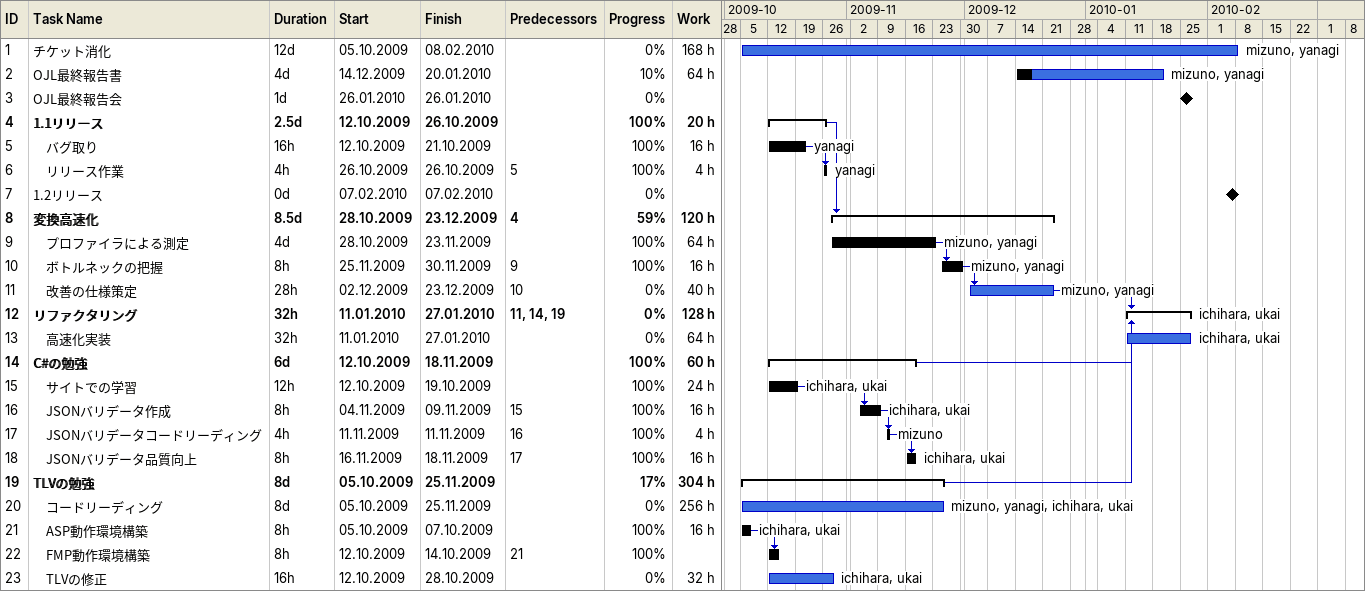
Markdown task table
| ID | Level | Task | Duration | Start | Finish | Predecessors | Resources | % complete | Work (h) |
|---|---|---|---|---|---|---|---|---|---|
| 1 | 1 | チケット消化 | 12d | 2009-10-05 | 2010-02-08 |  | mizuno, yanagi | 0 | 168 |
| 2 | 1 | OJL最終報告書 | 4d | 2009-12-14 | 2010-01-20 |  | mizuno, yanagi | 10 | 64 |
| 3 | 1 | OJL最終報告会 | 1d | 2010-01-26 | 2010-01-26 |  |  | 0 |  |
| 4 | 1 | **1.1リリース** | 2.5d | 2009-10-12 | 2009-10-26 |  |  | 100 | 20 |
| 5 | 2 | バグ取り | 16h | 2009-10-12 | 2009-10-21 |  | yanagi | 100 | 16 |
| 6 | 2 | リリース作業 | 4h | 2009-10-26 | 2009-10-26 | 5 | yanagi | 100 | 4 |
| 7 | 1 | 1.2リリース | 0d | 2010-02-07 | 2010-02-07 |  |  | 0 |  |
| 8 | 1 | **変換高速化** | 8.5d | 2009-10-28 | 2009-12-23 | 4 |  | 59 | 120 |
| 9 | 2 | プロファイラによる測定 | 4d | 2009-10-28 | 2009-11-23 |  | mizuno, yanagi | 100 | 64 |
| 10 | 2 | ボトルネックの把握 | 8h | 2009-11-25 | 2009-11-30 | 9 | mizuno, yanagi | 100 | 16 |
| 11 | 2 | 改善の仕様策定 | 28h | 2009-12-02 | 2009-12-23 | 10 | mizuno, yanagi | 0 | 40 |
| 12 | 1 | **リファクタリング** | 32h | 2010-01-11 | 2010-01-27 | 11, 14, 19 | ichihara, ukai | 0 | 128 |
| 13 | 2 | 高速化実装 | 32h | 2010-01-11 | 2010-01-27 |  | ichihara, ukai | 0 | 64 |
| 14 | 1 | **C#の勉強** | 6d | 2009-10-12 | 2009-11-18 |  |  | 100 | 60 |
| 15 | 2 | サイトでの学習 | 12h | 2009-10-12 | 2009-10-19 |  | ichihara, ukai | 100 | 24 |
| 16 | 2 | JSONバリデータ作成 | 8h | 2009-11-04 | 2009-11-09 | 15 | ichihara, ukai | 100 | 16 |
| 17 | 2 | JSONバリデータコードリーディング | 4h | 2009-11-11 | 2009-11-11 | 16 | mizuno | 100 | 4 |
| 18 | 2 | JSONバリデータ品質向上 | 8h | 2009-11-16 | 2009-11-18 | 17 | ichihara, ukai | 100 | 16 |
| 19 | 1 | **TLVの勉強** | 8d | 2009-10-05 | 2009-11-25 |  |  | 17 | 304 |
| 20 | 2 | コードリーディング | 8d | 2009-10-05 | 2009-11-25 |  | mizuno, yanagi, ichihara, ukai | 0 | 256 |
| 21 | 2 | ASP動作環境構築 | 8h | 2009-10-05 | 2009-10-07 |  | ichihara, ukai | 100 | 16 |
| 22 | 2 | FMP動作環境構築 | 8h | 2009-10-12 | 2009-10-14 | 21 |  | 100 |  |
| 23 | 2 | TLVの修正 | 16h | 2009-10-12 | 2009-10-28 |  | ichihara, ukai | 0 | 32 |
